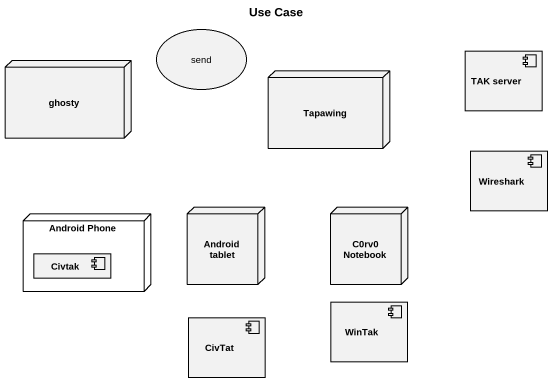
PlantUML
@startuml
title Use Case
usecase send
node ghosty
node Tapawing
component "TAK server" as TAK_server
component Wireshark
node "Android Phone" as Android_Phone {
  component Civtak
}
node "Android tablet" as Android_tablet
node "C0rv0 Notebook" as C0rv0_Notebook
component WinTak
component CivTat
@enduml
